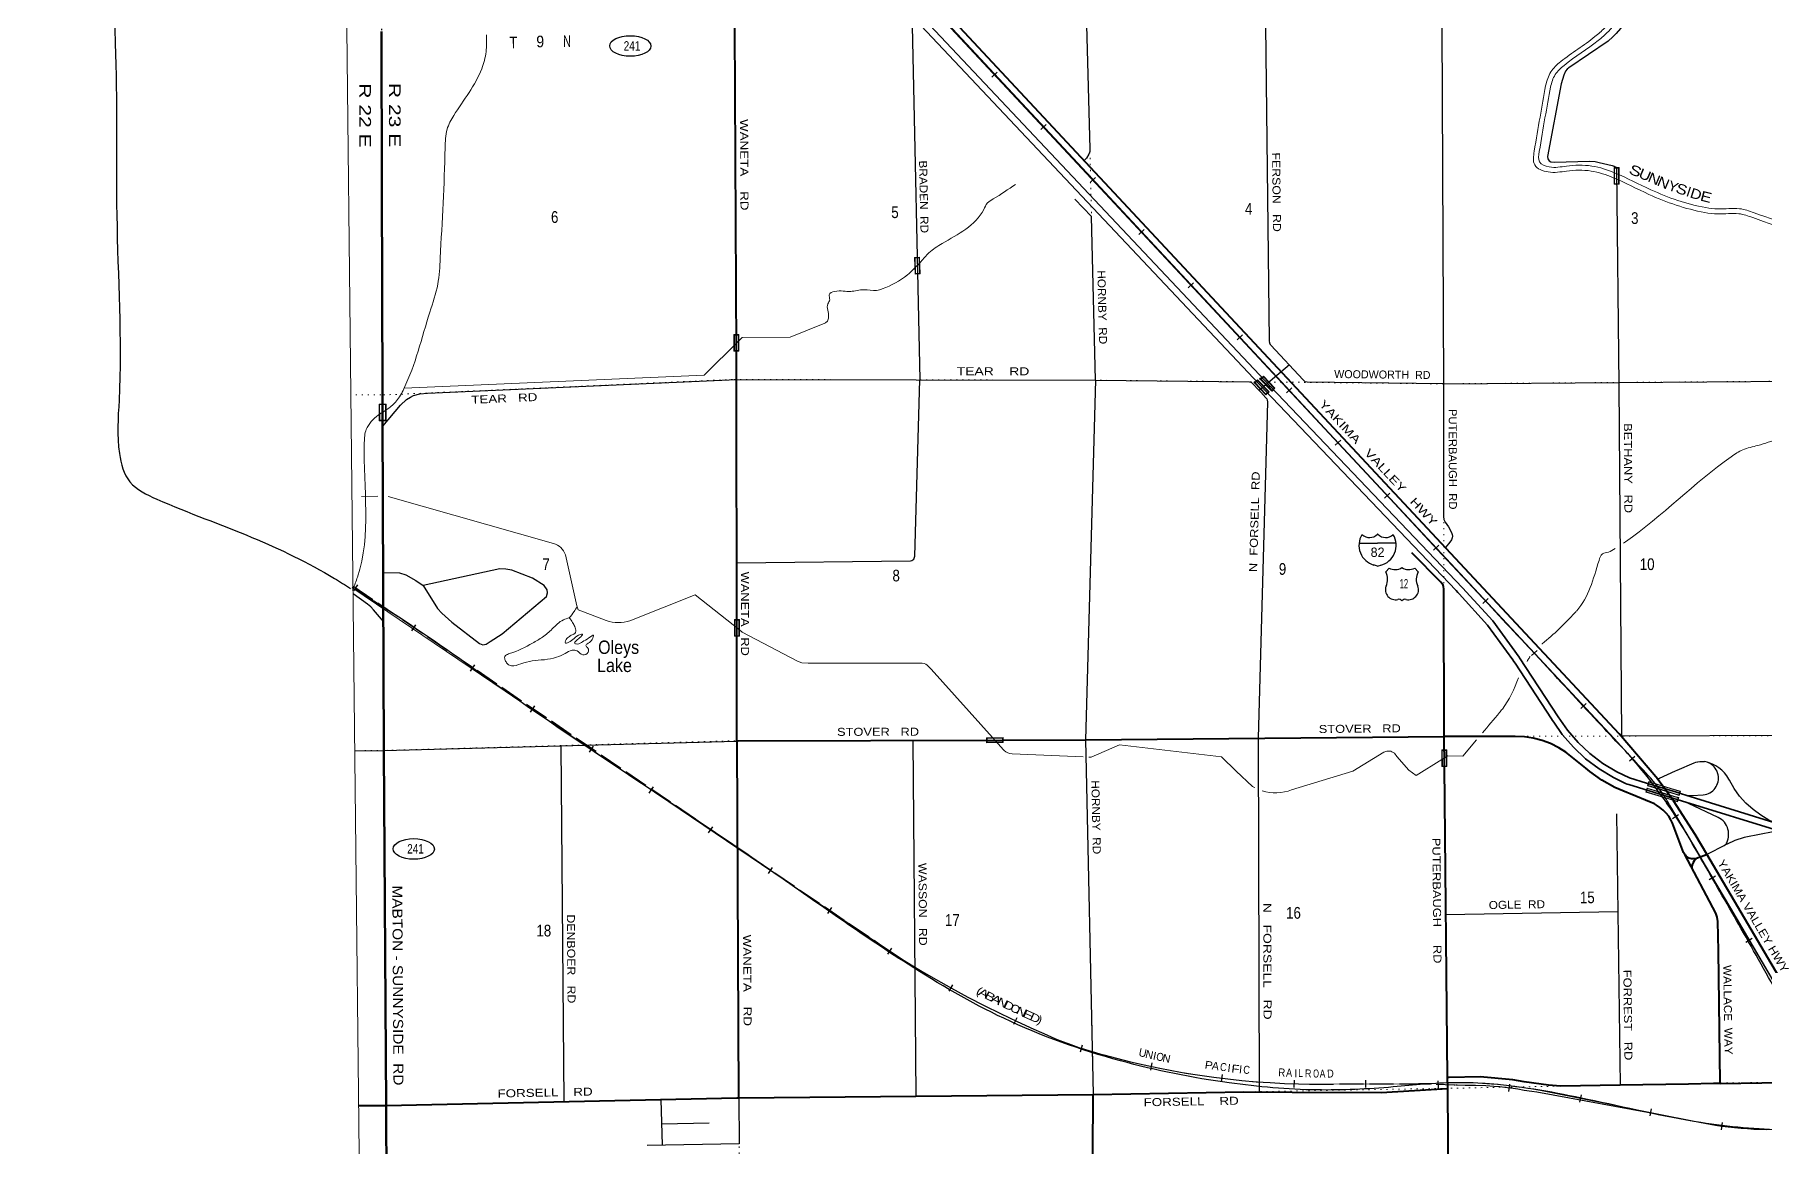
# Model space of a CAD drawing. Header units: feet. Extents: x 245918 to 509309, y -547785 to -360805.
# Drawn here: x 248771 to 274726, y -453948 to -437264 of the extents above; entities that cross this region are included whole.
import ezdxf
from ezdxf.enums import TextEntityAlignment as Align

# ---------------------------------------------------------------- set-up
doc = ezdxf.new("R2010")
doc.units = ezdxf.units.FT
doc.header["$LTSCALE"] = 60
doc.header["$PDMODE"] = 32
doc.header["$PDSIZE"] = 30
doc.linetypes.add('DOTTED', pattern=[1.5, 0.3, -1.2])
doc.linetypes.add('LONG_DASHED', pattern=[7.5, 6, -1.5])
for name, color, linetype, lineweight in [('15', 7, 'Continuous', 25), ('16', 7, 'Continuous', 25), ('17', 7, 'Continuous', 25), ('18', 7, 'Continuous', 35), ('19', 7, 'Continuous', 25), ('23', 7, 'Continuous', 70), ('26', 7, 'Continuous', 40), ('27', 7, 'Continuous', 13), ('29', 7, 'Continuous', 25), ('31', 7, 'Continuous', 13), ('34', 7, 'Continuous', 25), ('39', 7, 'Continuous', 13), ('4', 7, 'Continuous', 13), ('55', 7, 'Continuous', 13), ('59', 7, 'Continuous', 13), ('6', 7, 'DOTTED', 25), ('61', 7, 'Continuous', 13), ('63', 7, 'Continuous', 25), ('7', 7, 'DOTTED', 13)]:
    doc.layers.add(name, color=color, linetype=linetype, lineweight=lineweight)
doc.layers.add('30', color=7, linetype='Continuous')
doc.layers.add('41', color=7, linetype='Continuous')

msp = doc.modelspace()

# ---------------------------------------------------------------- linework, layer by layer
at = {"layer": '15'}
for p, q in [((268907.82, -444755.32), (268910.72, -444752.41)), ((268913.89, -444754.79), (268910.46, -444752.41)), ((268635.11, -444886.79), (268911.52, -444886.79)), ((268911.52, -445232.37), (268847.63, -445214.41)), ((268910.99, -445232.63), (268974.62, -445213.89))]:
    msp.add_line(p, q, dxfattribs=at)
msp.add_lwpolyline([(269186.88, -444886.79), (268910.99, -444886.79), (268911.52, -444886.79)], dxfattribs=at)
for centre, radius, start, end in [((268937.74, -444921.89), 306.13, 148.44434, 254.43375), ((268789.14, -444639.29), 165.66, 227.34202, 315.81182), ((269032.83, -444639.29), 165.66, 224.18853, 312.69398), ((268884.23, -444921.89), 306.13, 283.08087, 31.62482)]:
    msp.add_arc(centre, radius, start, end, dxfattribs=at)
at = {"layer": '16'}
for p, q in [((269032.63, -445320.35), (269083.94, -445261.59)), ((269275.7, -445255.62), (269275.42, -445255.82)), ((269467.79, -445261.5), (269519.18, -445320.35))]:
    msp.add_line(p, q, dxfattribs=at)
for centre, radius, start, end in [((268839.65, -445430.98), 222.05, 332.97043, 29.75871), ((269175.02, -445103.93), 182.07, 239.97227, 303.45418), ((269376.8, -445104.43), 181.52, 236.33975, 300.08743), ((269376.79, -445103.93), 182.07, 236.54582, 236.59441), ((269712.15, -445430.98), 222.05, 150.24129, 207.02957), ((269178.84, -445585.88), 151.42, 159.09177, 283.81923), ((269372.96, -445585.88), 151.42, 256.18077, 20.90823)]:
    msp.add_arc(centre, radius, start, end, dxfattribs=at)
for centre, major_axis, start_param, end_param in [((269234.18, -445784.7), (-19.56, 51.67), 4.95877769, 6.28318531), ((269317.63, -445784.7), (19.56, 51.67), 0, 1.32637542)]:
    msp.add_ellipse(centre, major_axis=major_axis, ratio=0.929097, start_param=start_param, end_param=end_param, dxfattribs=at)
at = {"layer": '17'}
for centre in [(257703.83, -437434.38), (254456.61, -449473.49)]:
    msp.add_ellipse(centre, major_axis=(-309.24, 1), ratio=0.500121, dxfattribs=at)
at = {"layer": '18'}
for p, q in [((274926.94, -449202.45), (273532.39, -448772.27)), ((274852.95, -449074.98), (273535.01, -448668.43))]:
    msp.add_line(p, q, dxfattribs=at)
for points in [[(273535.01, -448668.43), (273469.03, -448648.08), (273444.03, -448637.93), (272941.75, -448485.42), (272686.77, -448406.77), (272496.62, -448315.8), (272288.98, -448190.19), (272095.6, -448043.55), (271918.61, -447877.51), (271759.94, -447693.88), (271621.34, -447494.67), (271039.71, -446606.37), (271033.19, -446596.37), (270636.73, -446054.38), (270185.78, -445556.79), (267305.56, -442539.44), (261615.81, -436503.88), (261578.05, -436467.05), (261343.66, -436264.93), (261089.43, -436088.43), (260818.14, -435939.46), (260532.77, -435819.67), (260427.95, -435788.08)], [(273532.39, -448772.27), (273419.64, -448737.49), (272679.7, -448509.47), (272654.76, -448501.8), (272629.7, -448489.86), (272449.41, -448403.95), (272232.81, -448272.92), (272031.09, -448119.97), (271846.47, -447946.76), (271680.96, -447755.21), (271553.77, -447572.4), (271535.66, -447546.37), (271519.97, -447522.4), (270972.29, -446685.95), (270955.91, -446660.93), (270938.41, -446635.95), (270559.21, -446117.56), (270136.24, -445650.84), (270116.35, -445628.89), (270089.58, -445600.84), (267218.23, -442592.79), (261566.59, -436597.46)]]:
    msp.add_lwpolyline(points, dxfattribs=at)
at = {"layer": '19'}
for points in [[(273111.35, -448427.61), (273140.33, -448414.22), (273377.31, -448304.76), (273405.89, -448290.72), (273659.17, -448184.08), (273684.23, -448173.52), (273709.17, -448167.19), (273712.75, -448166.28), (273745.26, -448161.38), (273778.1, -448159.9), (273803.92, -448161.44), (273810.92, -448161.86)], [(273535.01, -448668.43), (273545.26, -448668.77), (273627.91, -448671.5), (273795.21, -448662.65), (273821.35, -448658.63), (273846.93, -448651.91), (273871.67, -448642.55), (273895.3, -448630.65), (273917.55, -448616.35), (273938.18, -448599.81), (273956.97, -448581.19), (273973.72, -448560.72), (273988.23, -448538.6), (274000.35, -448515.09), (274009.94, -448490.44), (274016.91, -448464.93), (274021.17, -448438.83), (274022.68, -448412.42), (274021.42, -448386), (274017.41, -448359.86), (274010.68, -448334.27), (274001.32, -448309.54), (273989.43, -448285.91), (273975.13, -448263.66), (273958.58, -448243.03), (273939.96, -448224.24), (273919.49, -448207.49), (273897.38, -448192.98), (273873.87, -448180.86), (273853.92, -448173.1), (273810.92, -448161.86)], [(274852.95, -449074.98), (274832.35, -449065.21), (274779.47, -449040.12), (274656.16, -448968.39), (274541.03, -448884.16), (274435.33, -448788.35), (274340.22, -448682.02), (274256.75, -448566.34), (274185.83, -448442.56), (274176.37, -448424.85), (274146.61, -448377.61), (274112.09, -448333.74), (274073.16, -448293.71), (274030.26, -448257.98), (273983.87, -448226.92), (273934.48, -448200.89), (273882.64, -448180.16), (273853.92, -448172.03), (273810.92, -448161.86)], [(274144.85, -449399.31), (274145.2, -449380.56), (274145.87, -449379.38), (274157.68, -449352.33), (274166.6, -449324.2), (274172.53, -449295.29), (274175.4, -449265.91), (274175.19, -449236.4), (274171.89, -449207.08), (274165.55, -449178.25), (274156.23, -449150.25), (274144.03, -449123.38), (274129.09, -449097.93), (274111.57, -449074.18), (274091.67, -449052.39), (274069.59, -449032.8), (274045.59, -449015.63), (274019.93, -449001.06), (273571.69, -448790.71), (273532.39, -448772.27)], [(274144.85, -449399.31), (274155.97, -449394.36), (274275.66, -449341.06), (274411.85, -449296.8), (274434.79, -449290.87), (274842.86, -449213.14), (274891.38, -449206.97), (274926.94, -449202.45)], [(273846.61, -449553.49), (273871.14, -449540.59), (274105.97, -449419.38), (274144.85, -449399.31)]]:
    msp.add_lwpolyline(points, dxfattribs=at)
at = {"layer": '23'}
msp.add_line((254059.29, -455983.74), (254041.95, -453318.59), dxfattribs=at)
msp.add_lwpolyline([(254041.95, -453318.59), (254041.95, -453318.39), (254009.53, -447995.91), (253990.18, -443053.64), (253988.67, -442667.32), (253978.6, -439505.42), (253971.38, -437241.38), (253971.3, -437215.03)], dxfattribs=at)
at = {"layer": '26'}
for p, q in [((269914.2, -448240.48), (269909.73, -447787.37)), ((269960.17, -452898.45), (269914.2, -448240.48)), ((273348.43, -448752.89), (273180.47, -448518.74)), ((259332.42, -453205.36), (264644.19, -453154.63)), ((269984.86, -455729.18), (269961.8, -453062.81)), ((274050.69, -452989.82), (275300.01, -452968.93))]:
    msp.add_line(p, q, dxfattribs=at)
for points in [[(273111.35, -448427.61), (272534.68, -447748.4), (259139.01, -433395.27)], [(259296.62, -442011.53), (259273.41, -437162.7), (259273.29, -437137.7)], [(259302.49, -446286.51), (259298.62, -442430.27), (259296.62, -442011.53)], [(269903.24, -445571.03), (269900.66, -445542.71), (269892.25, -445517.9), (269856.81, -445471.8), (269424.51, -445032.15)], [(263297.91, -447842.52), (264529.56, -447839.72), (269909.73, -447787.37), (269903.24, -445571.03)], [(259304.06, -447855.23), (259304.03, -447826.63), (259302.49, -446286.51)], [(259304.06, -447855.23), (259320.22, -447851.57), (263297.91, -447842.52)], [(259332.42, -453205.36), (259332.34, -453190.38), (259304.17, -447876.63), (259304.06, -447855.23)], [(273846.61, -449553.49), (273821.14, -449567.46), (273817.12, -449569.61), (273750.3, -449598.99), (273680.77, -449621.23), (273669.68, -449622.82), (273652.24, -449623.8), (273634.78, -449622.96), (273617.52, -449620.3), (273600.62, -449615.84), (273584.28, -449609.65), (273568.68, -449601.78), (273553.99, -449592.32), (273540.37, -449581.38), (273527.96, -449569.08), (273516.91, -449555.55), (273507.34, -449540.93), (273499.34, -449525.4), (273334.89, -449086.89), (273309.65, -449036.73), (273276.02, -448983.74), (273237.03, -448934.54), (273193.12, -448889.7), (273144.75, -448849.69), (273092.47, -448814.95), (273061.85, -448798.94), (273036.76, -448785.83), (273011.85, -448775.73), (272699.38, -448649.13), (272674.73, -448639.14), (272649.38, -448628.15), (272469.53, -448550.14), (272275.09, -448440.36), (272093.19, -448310.86), (272032.98, -448261.23), (271735.26, -448023.36), (271627.22, -447955.28), (271505.43, -447894.82), (271377.98, -447847.43), (271246.27, -447813.61), (271111.75, -447793.75), (270975.89, -447788.06), (269909.73, -447787.37)], [(273180.47, -448518.74), (273115.88, -448432.94), (273111.35, -448427.61)], [(273846.61, -449553.49), (273671.05, -449255.5), (273348.43, -448752.89)], [(274021.39, -451002.94), (274014.54, -450560.96), (274004.57, -450496.68), (273983.52, -450436.84), (273518.3, -449554.65)], [(273694.42, -449616.71), (273658.97, -449652.18), (273641.25, -449674.34), (273630.18, -449709.81), (273623.36, -449753.88)], [(275286.96, -451955.66), (275125.9, -451724.89), (273846.61, -449553.49)], [(274050.69, -452989.82), (274050.47, -452975.29), (274021.39, -451002.94)], [(264644.19, -453154.63), (266904.72, -453116), (267628.37, -453120.78), (268966.41, -453123.74), (269961.8, -453062.81), (269960.17, -452898.45)], [(274050.69, -452989.82), (273996.45, -452990.73), (273946.45, -452991.57), (273574.91, -452997.78), (272548.88, -453014.95), (271652.77, -453029.94), (271471.97, -453013.45), (271106.65, -452964.93), (270937.94, -452937.26), (270449.46, -452892.21), (269983.94, -452898.15), (269960.17, -452898.45)], [(264631.28, -455824.3), (264631.32, -455810.43), (264644.19, -453154.63)], [(253630.26, -453322.31), (253851.13, -453320.33), (254039.18, -453318.65), (254041.95, -453318.59)], [(254041.95, -453318.59), (259301.24, -453205.66), (259332.42, -453205.36)]]:
    msp.add_lwpolyline(points, dxfattribs=at)
at = {"layer": '29'}
for p, q in [((261930.45, -437133.13), (262044.45, -442439.76)), ((264619.55, -439991.06), (264372.07, -439732.27)), ((264679.49, -442445.53), (264619.55, -439991.06)), ((267588.22, -442215.11), (267137.59, -442597.13)), ((259299.44, -442433.72), (264678.42, -442445.55)), ((264679.49, -442445.53), (264532.45, -447839.64)), ((264678.42, -442445.55), (266988.05, -442471.26)), ((269897.62, -442499.56), (267853.99, -442475.72)), ((269897.62, -442499.56), (269897.2, -444489.92)), ((267259.17, -442771.73), (267121.71, -447814.5)), ((256662.16, -447926.21), (256705.16, -453261.4)), ((261940.66, -447845.61), (261983.65, -453180.04)), ((264532.45, -447839.64), (264644.19, -453154.63)), ((267121.71, -447814.5), (267132.95, -453117.51)), ((272493.95, -448947.66), (272546.21, -453017.47)), ((269936.06, -450455.48), (272512.76, -450412.59)), ((258185.04, -453914.76), (258169.24, -453229.97)), ((258177.72, -453597.24), (258888.34, -453581.95))]:
    msp.add_line(p, q, dxfattribs=at)
for points in [[(264267, -431720.28), (264547.69, -437122.31), (264596.87, -438976.85), (264595.52, -439016.61)], [(264404.91, -434373.39), (269466.24, -434302.6), (269511.02, -434314.39), (269548.72, -434340.32), (269635.91, -434418.13), (269692.47, -434505.37), (269711.32, -434554.89), (269725.46, -434627.98), (269872.74, -437146.12), (269897.62, -442499.56)], [(273003.02, -436415.08), (272553.66, -437172.35), (272490.25, -437247.51), (272438.41, -437299.38), (272368.67, -437363.33), (271778.68, -437762.79), (271756.19, -437782.73), (271730.27, -437813.38), (271704.34, -437872.33), (271664.6, -438000.64), (271456.96, -439090.13), (271462.8, -439124.34), (271484.01, -439154.99), (271507.57, -439171.49), (271556.58, -439176.56), (272092, -439162.06), (272175.31, -439168.71), (272232.71, -439179.08), (272427.11, -439226.23), (272456.57, -439235.66), (272483.66, -439250.98), (272493.09, -439268.67), (272495.53, -439292.18)], [(267227.39, -437129.93), (267284.71, -441853.42), (267288.38, -441886.25)], [(264595.52, -439016.61), (264579.15, -439056.63), (264544.15, -439116.03), (264512.26, -439151.49)], [(272495.53, -439292.18), (272530.02, -442518.9), (272566.59, -447782.59)], [(267853.99, -442475.72), (267823.87, -442468.63), (267795.52, -442442.04), (267311.29, -441922.56), (267288.38, -441886.25)], [(253990.5, -443136.16), (254256.61, -442820.44), (254348.5, -442735.56), (254407.41, -442697.84), (254454.54, -442676.62), (254548.8, -442650.69), (254664.26, -442638.9), (259299.44, -442433.72)], [(259301.39, -445186.15), (261906.23, -445152.49), (261927.85, -445149.83), (261956.13, -445126.25), (261973.14, -445083.42), (262044.45, -442439.76)], [(266988.05, -442471.26), (267007.53, -442474.85), (267021.36, -442482.37), (267032.34, -442490.8), (267142.19, -442602.49), (267159.7, -442622.88), (267236.99, -442708.86), (267248.5, -442725.7), (267255.15, -442745.2), (267259.17, -442771.73)], [(269897.62, -442499.56), (272532.08, -442480.67), (275164.33, -442459.46), (277829.88, -442428.7)], [(269897.2, -444489.92), (269905.01, -444532.49), (269922.29, -444571.48), (269971.9, -444642.4), (270021.51, -444727.51), (270030.81, -444757.65), (270032.58, -444784.25), (270029.04, -444809.96), (270017.97, -444837.43), (269996.71, -444872.89), (269926.97, -444954.3)], [(254014.15, -445326.19), (254242.58, -445332.55), (254337.9, -445362), (254486.91, -445448.68), (254596.37, -445524.95)], [(254001.96, -446063.02), (253853.65, -445890.13), (253811.23, -445845.33), (253761.98, -445804.28), (253545.8, -445647.82)], [(253571.7, -448001.93), (254007.99, -447997.52), (259304.06, -447855.23)], [(277858.3, -447736.53), (275211.79, -447774.66), (272566.59, -447782.59)], [(259332.42, -453205.36), (259335.93, -453894.23), (257954.8, -453918.87)]]:
    msp.add_lwpolyline(points, dxfattribs=at)
msp.add_lwpolyline([(254596.37, -445524.95), (254812.54, -445867.56), (254875.16, -445937.27), (255028.34, -446072.16), (255440.7, -446394.67), (255492.16, -446411.45), (255544, -446402.02), (255604.16, -446365.04), (255784.45, -446250.15), (256449.75, -445687.46), (256463.38, -445635.49), (256458.67, -445588.34), (256410.86, -445522.06), (256236.74, -445412.81), (255926.12, -445295.98), (255837.9, -445279.14), (255747.03, -445272.41)], close=True, dxfattribs=at)
at = {"layer": '31'}
for p, q in [((272532.36, -439258.02), (272532.36, -439508.02)), ((272532.36, -439508.02), (272457.36, -439508.02)), ((262042.57, -440601.86), (262048.63, -440851.78)), ((262048.63, -440851.78), (261973.65, -440853.6))]:
    msp.add_line(p, q, dxfattribs=at)
for points in [[(272457.36, -439508.02), (272457.36, -439258.02), (272532.36, -439258.02)], [(261973.65, -440853.6), (261967.59, -440603.68), (262042.57, -440601.86)]]:
    msp.add_lwpolyline(points, dxfattribs=at)
for points in [[(272465.36, -439500.02), (272465.36, -439266.02), (272524.36, -439266.02), (272524.36, -439500.02)], [(261975.77, -440611.48), (262034.76, -440610.04), (262040.44, -440843.97), (261981.45, -440845.41)]]:
    msp.add_lwpolyline(points, close=True, dxfattribs=at)
at = {"layer": '34'}
for p, q in [((263125.87, -437903.22), (263206.73, -437827.75)), ((263859.35, -438685.29), (263940.21, -438609.83)), ((264598.28, -439480.86), (264679.14, -439405.39)), ((265331.76, -440262.94), (265412.62, -440187.47)), ((266070.69, -441058.51), (266151.55, -440983.04)), ((266804.17, -441840.59), (266885.03, -441765.12)), ((267543.1, -442636.16), (267623.96, -442560.69)), ((268276.57, -443418.24), (268357.44, -443342.77)), ((269015.5, -444213.81), (269096.37, -444138.34)), ((269748.98, -444995.89), (269829.85, -444920.42)), ((270487.91, -445791.46), (270568.78, -445715.99)), ((271221.39, -446573.54), (271302.26, -446498.07)), ((271960.32, -447369.11), (272041.18, -447293.64)), ((272686.55, -448154.82), (272770.41, -448082.69)), ((273332.26, -449017.26), (273425.31, -448957.45)), ((273885.41, -449932.24), (273980.74, -449876.14)), ((274433.88, -450869.32), (274529.21, -450813.22)), ((270878.06, -453110.98), (270892.53, -453001.33)), ((271946.04, -453269.21), (271967.79, -453160.75)), ((272997.83, -453477.49), (273019.58, -453369.04)), ((274066.33, -453684.83), (274082.68, -453575.43))]:
    msp.add_line(p, q, dxfattribs=at)
at = {"layer": '34', "lineweight": 13}
msp.add_line((267888.25, -453000.45), (269337.19, -452994.22), dxfattribs=at)
for points in [[(255100.08, -429221.54), (255299.55, -429435.27), (272457.92, -447820.04)], [(255221.5, -429356.64), (257599.3, -431883.33), (262536.39, -437179.28), (264414.39, -439191.02), (267402, -442395.93), (269881.61, -445063.89), (270563.92, -445795)], [(253544.54, -445562.6), (261433.6, -450895.84), (261809.44, -451146.15)], [(273580.58, -449308.8), (273808.23, -449695.62), (274199.93, -450361.18), (275016.75, -451749.08)], [(271095.15, -453049.78), (271355.1, -453093.46), (273204.75, -453464.42), (273583.14, -453540.31)], [(273584.72, -453540.63), (273736.75, -453571.12), (273979.66, -453615.14)]]:
    msp.add_lwpolyline(points, dxfattribs=at)
at = {"layer": '34'}
for points in [[(255300.35, -429434.52), (272458.72, -447819.3), (272459.1, -447819.71), (272560.26, -447928.16), (272658.38, -448038.34), (272754.64, -448150.26), (272850.26, -448263.96), (272942.82, -448379.36), (273007.41, -448462.87)], [(273008.97, -448465.84), (273100.39, -448585.18), (273189.82, -448708.31)], [(273190.8, -448709.16), (273208.87, -448734.25), (273261.54, -448809.93), (273292.88, -448855.41), (273375.62, -448978.92), (273455.34, -449102.95), (273533.83, -449228.13), (273669.09, -449455.33), (273643.79, -449414.05), (273809.17, -449695.07), (274200.87, -450360.63), (275017.69, -451748.53)], [(270084.54, -453012.14), (270105.02, -453012.6), (270221.84, -453013.58), (270323.93, -453013.58), (270380.87, -453015.55), (270533.03, -453020.46), (270654.75, -453028.31), (270742.12, -453035.19), (270819.67, -453044.02), (270946.31, -453062.68), (271013.06, -453072.5), (271111.23, -453088.21), (271225.1, -453105.89), (271297.75, -453117.67), (273204.96, -453463.35), (273583.35, -453539.24), (273584.93, -453539.56), (273736.95, -453570.04), (273979.83, -453614.06), (274075.15, -453628.31), (274170.25, -453640.29), (274265.62, -453650.64), (274361.7, -453659.99), (274457.57, -453667.08), (274553.15, -453672.45), (274649.45, -453676.82), (274745.54, -453678.93)]]:
    msp.add_lwpolyline(points, dxfattribs=at)
at = {"layer": '34', "lineweight": 13}
for centre, radius, start, end in [((266294.39, -453635.61), 8474.07, 36.5774, 43.33239), ((266294.39, -453635.61), 8474.07, 34.70781, 36.57741), ((266294.39, -453635.61), 8474.07, 30.701, 34.70781), ((270137.26, -437740.38), 15781.86, 238.15096, 246.60224), ((266007.11, -447754.68), 4954.41, 244.44772, 255.96642), ((268049.01, -440836.08), 12165.43, 254.53799, 269.24286), ((269138.03, -425709.63), 27285.31, 270.41822, 271.98159), ((270186.42, -458740.28), 5762.6, 80.92689, 91.04311), ((274825.02, -448172.13), 5508.26, 261.17182, 269.79182)]:
    msp.add_arc(centre, radius, start, end, dxfattribs=at)
at = {"layer": '34'}
for points in [[(248770.73, -435458.14), (249450.69, -435458.92), (249768.49, -435543.24), (249946.02, -435770.11), (249969.67, -436257.64), (249980.72, -437394.64), (250002.85, -439971.35), (250036.42, -442744.66), (250041.9, -443544.71), (250200.75, -443969.81), (250602.49, -444227.63), (252028.97, -444801.5), (253266.35, -445417.02), (253509.07, -445566.53)], [(277141.56, -453649.17), (276291.78, -453657.88), (275029.32, -453687.85), (273759.08, -453575.53), (272058.93, -453227.97), (270618.85, -452999.48), (270073.37, -452978.3), (269146.08, -453042.19), (267998.06, -453086.82), (266685.8, -452981.1), (265053.99, -452650.8), (263304.08, -452013.13), (261868.69, -451202.99), (259693.12, -449716.31), (257610.85, -448318.72), (255825.51, -447103.88), (254391.66, -446105.22), (253534.79, -445556.53)], [(277177.69, -453652.72), (276801.96, -453581.24), (276512.14, -453486.61), (276195.83, -453358.23), (275947.61, -453224.97), (275818.25, -453138.36), (275569.23, -452780.46), (275312.98, -452324.38), (275003.78, -451800.78), (274399.09, -450731.32), (273831.49, -449741.62), (273290.65, -448809.75), (273145.52, -448584.93), (272858.72, -448251.57), (272316.32, -447676.75), (271448.7, -446742.98), (270562.85, -445795.41)]]:
    msp.add_spline(points, degree=3, dxfattribs=at)
at = {"layer": '39'}
for p, q in [((253674.86, -444186.64), (253920.23, -444185.03)), ((254074.64, -444187.04), (256551.23, -444895.95)), ((270191.49, -448083.33), (270395.91, -447839.06))]:
    msp.add_line(p, q, dxfattribs=at)
for points in [[(259333.25, -441853.5), (259382.01, -441804.77), (260099.32, -441800.27), (260620.08, -441589.85)], [(254312.19, -442563.76), (258811.51, -442367.77), (259333.25, -441853.5)], [(256730, -445061.53), (256903.1, -445829.91), (256922.25, -445889.96), (257003.1, -445916.73), (257343.62, -446050.44)], [(257698.55, -446053.54), (258676.52, -445661.98), (259341.44, -446189.39)], [(259341.44, -446189.39), (259381.69, -446221.32), (260211.25, -446655.7), (260278.07, -446684.73), (260370.55, -446687.13), (262081.99, -446689.25)], [(262177.95, -446736.92), (262214.82, -446775.63), (263134.87, -447803.04)], [(263134.87, -447803.04), (263299.24, -447986.59), (263309.92, -447996.16)], [(264580.05, -448095.09), (264613.38, -448096.44), (265038.14, -447911.86), (266570.55, -448092.37), (266789.34, -448305.94), (267036.41, -448535.81)], [(263429.65, -448048.48), (263430.95, -448048.7), (264495.77, -448091.69)], [(267621, -448586.96), (268539.59, -448305.5), (269004.83, -448023.58), (269008.67, -448021.92)], [(269161.96, -448037.62), (269198.86, -448086.61), (269377.29, -448290.83), (269487.23, -448371.44), (269873.71, -448132.12)], [(269873.71, -448132.12), (269962.3, -448077.27), (270191.49, -448083.33)]]:
    msp.add_lwpolyline(points, dxfattribs=at)
for centre, radius, start, end in [((256490, -445141.35), 252.92, 18.39618, 75.99104), ((257526.2, -445465.91), 612.38, 252.65312, 286.34605), ((262061.06, -446851.78), 163.88, 44.49916, 82.66293), ((263448.33, -447842.58), 206.74, 227.97406, 264.81654), ((269073.73, -448142.86), 137.33, 50.02565, 118.27807), ((267380.32, -447971.49), 660.85, 238.64087, 241.89455), ((267380.32, -447971.49), 660.85, 252.30817, 291.35816)]:
    msp.add_arc(centre, radius, start, end, dxfattribs=at)
for points in [[(270232.46, -431700.41), (270754.27, -432269.64), (270801.89, -432400.13), (270782.48, -432539.83), (270693.93, -432645.13), (269500.15, -433521.48), (269404.47, -433687.8), (269425.19, -433924.18), (269573.31, -434271.68), (269841.8, -434492.92), (270220.46, -434698.27), (270635.09, -434791.81), (271110.62, -434805.87), (271328.4, -434824.99), (271447.49, -434867.14), (272208.4, -435332.93), (272256.91, -435398.48), (272256.05, -435539.64), (272232.54, -435815.68), (272399.33, -436081.82), (272588.39, -436205.54), (272708.76, -436261.47), (272749.33, -436335.49), (272745.15, -436457.7), (272700.57, -436576.24), (272315.3, -437165.79), (272171.16, -437294.29), (271657.01, -437669.29), (271509.64, -437822.2), (271430.55, -438029.71)], [(270332.78, -431698.86), (270819.62, -432229.94), (270878.75, -432391.96), (270853.79, -432571.56), (270745.55, -432700.27), (269557.28, -433572.58), (269481.24, -433704.75), (269498.86, -433905.75), (269635.13, -434225.44), (269883.91, -434430.44), (270247.09, -434627.39), (270644.54, -434717.06), (271115.01, -434730.97), (271344.45, -434751.11), (271479.93, -434799.06), (272260.01, -435276.58), (272332.06, -435373.95), (272331.03, -435543.06), (272309.4, -435797.08), (272454.15, -436028.06), (272624.92, -436139.81), (272762.69, -436203.83), (272824.99, -436317.48), (272819.69, -436472.57), (272767.87, -436610.36), (272372.64, -437215.15), (272218.33, -437352.72), (271706.48, -437726.04), (271574.27, -437863.22), (271503.21, -438049.66)], [(255549.05, -437267.54), (255540.54, -437521.92), (255476.69, -437774.66), (255057.05, -438476.5), (254956.22, -438683.59), (254926.97, -438961.9), (254853.68, -440613.85), (254816.42, -441007.04), (254697.22, -441425.82), (254307.61, -442576.03), (254198.28, -442757.1), (254067.72, -442874.13), (253936.02, -442959.73)], [(271430.55, -438029.71), (271260.23, -439011.52), (271266.55, -439217.7), (271467.34, -439323.65), (271745.07, -439310.15), (272112.06, -439309.56), (272445.68, -439409.41), (272979.83, -439659.36), (273816, -439930.49), (274011.38, -439952.83), (274328.88, -439949.25), (274535.93, -440006.77), (275860.56, -440406.03), (276219.03, -440449.46), (276620.32, -440458.51), (276841.83, -440489.89), (277866.74, -440683.79)], [(271503.21, -438049.66), (271335.43, -439016.83), (271340.18, -439171.75), (271484.19, -439247.74), (271743.19, -439235.15), (272122.98, -439234.54), (272472.47, -439339.14), (273007.4, -439589.45), (273831.99, -439856.83), (274015.23, -439877.78), (274338.69, -439874.13), (274556.79, -439934.73), (275876.01, -440332.35), (276224.4, -440374.56), (276626.45, -440383.63), (276854.1, -440415.88), (277865.96, -440607.82)], [(260620.12, -441591.86), (260659.72, -441558.96), (260678.71, -441496.23), (260667.22, -441301.16), (260694.28, -441240.3), (260686.9, -441163.94), (260770.42, -441114.16), (261009.55, -441114), (261208.04, -441088.38), (261397.15, -441101.18), (261483.14, -441077.53), (261859.19, -440865.62), (262058.68, -440668.87), (262182.92, -440535.85), (262381.39, -440395.49), (263003.39, -439887.39), (263059.91, -439787.76), (263147.23, -439725.84), (263479.44, -439510.34)], [(253936.02, -442959.73), (253924.69, -442967.22), (253817.91, -443065.71), (253743.64, -443183.76), (253714.98, -443381.54), (253611.97, -445398.37), (253545.24, -445578.56)], [(272599.22, -444890.07), (272630.46, -444868.12), (274213.49, -443592.34), (274386.49, -443488.66), (274614.43, -443424.28), (274922.02, -443318.24), (275122.62, -443236.4)], [(271375.72, -446398.68), (271379.42, -446395.76), (271869.58, -445932.23), (271897.17, -445901.56), (272231.48, -445146.86), (272284.01, -445049.32), (272371.97, -445023.62), (272473.1, -444967.59)], [(256787.71, -446009.07), (256861.66, -445914.46), (256905.65, -445840.3)], [(256787.71, -446009.07), (256699.81, -446038.79), (256533.42, -446174.57), (256388.87, -446295.86), (256239.77, -446387.05), (255894.9, -446544.06), (255833.16, -446575.34), (255819.63, -446605.77), (255834.58, -446655.83), (255865.57, -446703.6), (255922.24, -446726.77), (256064.41, -446698.11), (256234.45, -446654.87), (256414.97, -446635.61), (256599.21, -446600.17), (256728.79, -446541.54), (256830.46, -446495.47), (256906.98, -446504.2), (256990.41, -446563.13), (257070.09, -446523.49), (257069.06, -446465.13), (257038.18, -446423.39), (257071.72, -446388.59), (257133, -446331.15), (257152.02, -446270.43), (257084.4, -446309.86), (256986.92, -446365.91), (256907.17, -446401.53), (256868.68, -446384.09), (256882.36, -446361.71), (256943.67, -446306.28), (256984.97, -446255.23), (256958.89, -446257.7), (256863.46, -446315.74), (256772.15, -446379.74), (256732.08, -446386.48), (256733.49, -446352.23), (256776.72, -446297.13), (256834.37, -446261.9), (256872.22, -446243.12), (256885.68, -446208.66), (256870.41, -446140.48), (256839.14, -446076.62), (256787.71, -446009.07)], [(271153.65, -446663.68), (271168.63, -446634.97), (271198.14, -446588.1)], [(270483.65, -447734.2), (270738.57, -447429.58), (270781.84, -447376.49), (271026.24, -446907.95)]]:
    msp.add_spline(points, degree=3, dxfattribs=at)
at = {"layer": '4'}
msp.add_lwpolyline([(252658.03, -364975.08), (284238.76, -364605.82), (315818.96, -364193.12), (347398.55, -363736.98), (378977.49, -363237.41), (410555.7, -362694.39), (442133.15, -362107.94), (473709.75, -361478.06), (505285.47, -360804.74), (509308.75, -543581.54), (477481.62, -544260.21), (445653.59, -544895.11), (413824.71, -545486.24), (381995.06, -546033.57), (350164.67, -546537.12), (318333.63, -546996.89), (286501.99, -547412.88), (254669.8, -547785.08)], close=True, dxfattribs=at)
msp.add_lwpolyline([(252658.03, -364975.08), (284238.76, -364605.82), (315818.96, -364193.12), (347398.55, -363736.98), (378977.49, -363237.41), (410555.7, -362694.39), (442133.15, -362107.94), (473709.75, -361478.06), (505285.47, -360804.74), (509308.75, -543581.54), (477481.62, -544260.21), (445653.59, -544895.11), (413824.71, -545486.24), (381995.06, -546033.57), (350164.67, -546537.12), (318333.63, -546996.89), (286501.99, -547412.88), (254669.8, -547785.08)], close=True, dxfattribs=at)
at = {"layer": '55'}
for p, q in [((272959.34, -448525.57), (272978.59, -448462.4)), ((272969.32, -448520.25), (272983.89, -448472.44)), ((272932.11, -448622.4), (272951.23, -448559.63)), ((272942.09, -448617.08), (272956.53, -448569.66)), ((273427.94, -448704.3), (273408.71, -448767.44)), ((273454.45, -448608.61), (273435.13, -448672.02))]:
    msp.add_line(p, q, dxfattribs=at)
for points in [[(267112.21, -442437.98), (267283.94, -442619.67), (267236.7, -442664.32), (267064.98, -442482.63)], [(267076.28, -442482.94), (267111.89, -442449.29), (267272.62, -442619.35), (267237.01, -442653)], [(267199.3, -442383.98), (267371.03, -442565.67), (267323.79, -442610.32), (267152.07, -442428.63)], [(267163.37, -442428.94), (267324.1, -442599), (267359.71, -442565.35), (267198.98, -442395.29)]]:
    msp.add_lwpolyline(points, close=True, dxfattribs=at)
for points in [[(272978.59, -448462.4), (273104.26, -448501.67), (273313.64, -448564.71), (273454.45, -448608.61)], [(272983.89, -448472.44), (273101.91, -448509.32), (273311.3, -448572.36), (273444.47, -448613.88), (273429.82, -448661.97)], [(272932.11, -448622.4), (273069.22, -448664.25), (273271.76, -448723.97), (273408.71, -448767.44)], [(273403.41, -448757.36), (273274.1, -448716.32), (273071.52, -448656.59), (272942.09, -448617.08)], [(272951.29, -448559.73), (273072.64, -448596.23), (273223.9, -448642.68), (273370.04, -448686.64), (273427.94, -448704.3)], [(272956.53, -448569.66), (273070.31, -448603.88), (273221.57, -448650.33), (273367.72, -448694.3), (273417.95, -448709.61), (273403.41, -448757.36)], [(272959.34, -448525.57), (273125.63, -448576.32), (273373.46, -448652.63), (273435.13, -448672.02)], [(273429.82, -448661.97), (273375.84, -448644.99), (273127.97, -448568.67), (272969.32, -448520.25)]]:
    msp.add_lwpolyline(points, dxfattribs=at)
msp.add_ellipse((265794.6, -443940.81), major_axis=(913.3, -1822.6), ratio=0.999932, start_param=1.81630976, end_param=1.93887352, dxfattribs=at)
for p in [(267068.61, -442479.2), (267155.7, -442425.2)]:
    msp.add_point(p, dxfattribs=at)
at = {"layer": '59'}
for points in [[(254041.63, -442803.47), (254042.61, -443053.46), (253937.61, -443053.87), (253936.63, -442803.88)], [(254033.66, -442811.49), (253944.65, -442811.84), (253945.57, -443045.84), (254034.58, -443045.49)]]:
    msp.add_lwpolyline(points, close=True, dxfattribs=at)
at = {"layer": '6'}
for points in [[(253951.07, -435917.42), (253974.61, -437338.96), (253991.21, -442698.52), (253991.53, -442801.33)], [(253992.33, -443054.91), (254007.88, -447983.92), (254062.03, -456404.13), (254062.09, -456408.9)]]:
    msp.add_lwpolyline(points, dxfattribs=at)
at = {"layer": '61'}
for p, q in [((259333.19, -441760.36), (259333.19, -442010.36)), ((259333.19, -442010.36), (259258.19, -442010.36)), ((259339.23, -446033.85), (259340.19, -446283.85)), ((259340.19, -446283.85), (259265.19, -446284.13)), ((263046.02, -447805.47), (263296.02, -447804.87)), ((263296.02, -447804.87), (263296.2, -447879.87)), ((269948.44, -447988.59), (269950.57, -448238.58)), ((269950.57, -448238.58), (269875.58, -448239.22))]:
    msp.add_line(p, q, dxfattribs=at)
for points in [[(259258.19, -442010.36), (259258.19, -441760.36), (259333.19, -441760.36)], [(259265.19, -446284.13), (259264.23, -446034.13), (259339.23, -446033.85)], [(259272.25, -446042.09), (259331.26, -446041.87), (259272.25, -446042.09)], [(263296.2, -447879.87), (263046.21, -447880.47), (263046.02, -447805.47)], [(269875.58, -448239.22), (269873.45, -447989.23), (269948.44, -447988.59)]]:
    msp.add_lwpolyline(points, dxfattribs=at)
for points in [[(259266.19, -442002.36), (259266.19, -441768.36), (259325.19, -441768.36), (259325.19, -442002.36)], [(259273.15, -446276.1), (259272.25, -446042.09), (259331.26, -446041.87), (259332.16, -446275.88)], [(263054.18, -447872.45), (263054.03, -447813.44), (263288.04, -447812.88), (263288.18, -447871.89)], [(269883.5, -448231.15), (269881.51, -447997.15), (269940.51, -447996.65), (269942.5, -448230.65)]]:
    msp.add_lwpolyline(points, close=True, dxfattribs=at)
at = {"layer": '63'}
for p, q in [((253557.84, -445604.84), (253619.79, -445513.2)), ((254425.33, -446204.06), (254487.28, -446112.42)), ((255309.18, -446806.33), (255371.13, -446714.69)), ((256209.2, -447420.51), (256271.15, -447328.88)), ((257091.09, -448024.75), (257153.04, -447933.12)), ((257989.15, -448635.02), (258051.1, -448543.39)), ((258878.89, -449233.36), (258940.84, -449141.72)), ((259776.96, -449843.63), (259838.9, -449751.99)), ((260666.69, -450441.97), (260728.64, -450350.33)), ((261565.84, -451051.32), (261627.15, -450959.26)), ((262488.33, -451605.27), (262542.32, -451508.74)), ((263457.69, -452101.54), (263505.51, -452001.8)), ((264453.82, -452515.66), (264487.97, -452410.45)), ((265509.85, -452790.37), (265532.68, -452682.14)), ((266572.2, -452964.8), (266585.54, -452854.99)), ((267658.67, -453051.12), (267662.94, -452940.59)), ((268733.19, -453050.32), (268732.72, -452939.71)), ((269822.63, -453061.61), (269818.75, -452951.07))]:
    msp.add_line(p, q, dxfattribs=at)
at = {"layer": '63', "linetype": 'LONG_DASHED'}
msp.add_lwpolyline([(253544.5, -445529.69), (261434.21, -450894.93), (261810.03, -451145.23), (262045.43, -451289.61), (262282.84, -451427.8), (262522.75, -451561.97), (262765.66, -451694.29), (263010.56, -451820.41), (263256.63, -451941.7), (263505.69, -452061.12), (263756.74, -452174.35), (263870.55, -452223.51), (263948.99, -452260.46), (264027.81, -452295.41), (264107.28, -452329.01), (264187.62, -452361.93), (264268.37, -452392.84), (264349.31, -452422.21), (264431.14, -452450.89), (264513.36, -452477.58), (264595.78, -452502.71), (264679.28, -452526.71), (264762.53, -452548.95), (264805.98, -452560.16), (264997.64, -452611.1), (265204.29, -452663.61), (265411.25, -452711.1), (265618.16, -452754.76), (265826.96, -452796.45), (266036.06, -452833.15), (266245.09, -452866), (266456.39, -452895.73), (266666.46, -452921.25), (266877.27, -452944.45), (267089.55, -452963.02), (267300.6, -452977.37), (267512.75, -452988.24), (267724.48, -452996.42), (267888.25, -452999.35), (269337.18, -452993.13), (269924.39, -453004.74), (270060.84, -453011.61), (270074.43, -453011.91)], dxfattribs=at)
at = {"layer": '7'}
msp.add_line((253965.26, -442667.09), (253512.95, -442662.7), dxfattribs=at)
for points in [[(264630.08, -456285.23), (264644.27, -453122.87), (264531.83, -447810.1), (264680.08, -442459.15), (264552.32, -437209.29), (264267.87, -431737.11), (264279.97, -428245.82)], [(269711.19, -434406.59), (269875.44, -437202.71), (269900.03, -442501.86), (269909.74, -447791.28), (269911.78, -447987.87)], [(259205.49, -435825.86), (259273.25, -437128.44), (259295.41, -441759.6)], [(259296.62, -442011.94), (259298.62, -442430.27), (259302.23, -446033.43)], [(267288.34, -442472.55), (264678.42, -442445.55), (259236.15, -442434.35), (253988.67, -442667.32), (253965.26, -442667.09)], [(278890.25, -442414.88), (275155.59, -442459.15), (269897.62, -442499.56), (267288.6, -442472.56)], [(259302.49, -446285.54), (259304.06, -447855.23), (259332.47, -453215.38), (259355.43, -456345.19)], [(281440.78, -447680.03), (280574.89, -447698.06), (275219.64, -447773.94), (269909.73, -447787.37), (264529.56, -447839.72), (263297.91, -447842.52)], [(263044.33, -447843.1), (259274.85, -447851.68), (254009.53, -447995.91), (253571.7, -448001.93)], [(269914.39, -448239.49), (269964, -453021.09), (269989.11, -456223.08)], [(280641.81, -452899.1), (273948.21, -452984.2), (273573.42, -452991.59)], [(272549.03, -453011.79), (269961.8, -453062.81), (264642.02, -453154.89), (259301.24, -453205.66), (254039.18, -453318.65), (253630.26, -453322.31)]]:
    msp.add_lwpolyline(points, dxfattribs=at)

# ---------------------------------------------------------------- texts
at = {"layer": '15'}
msp.add_text('82', height=140, dxfattribs=at).set_placement((268910.63, -445094.9), align=Align.CENTER)
at = {"layer": '16', "width": 0.6}
msp.add_text('12', height=140, dxfattribs=at).set_placement((269305.6, -445566.13), align=Align.CENTER)
at = {"layer": '17', "width": 0.8}
for p in [(257729.88, -437502.69), (254482.66, -449541.8)]:
    msp.add_text('241', height=140, dxfattribs=at).set_placement(p, align=Align.CENTER)
at = {"layer": '17', "width": 1.15}
msp.add_text('MABTON - SUNNYSIDE  RD', height=150, rotation=270.349, dxfattribs=at).set_placement((254134.37, -450020.62))
at = {"layer": '27'}
for s, rotation, width, p in [('WANETA    RD', 270.274, 1.25, (259350.53, -438530.28)), ('YAKIMA   VALLEY   HWY', 313.024, 1.35, (268023.71, -442812.41)), ('WANETA   RD', 270.057, 1.2, (259363.9, -445315.74)), ('STOVER   RD', 0.13, 1.2, (260804.44, -447778.2)), ('STOVER   RD', 0.557, 1.2, (268028.76, -447735.67)), ('PUTERBAUGH     RD', 270.566, 1.2, (269731.57, -449307.71)), ('YAKIMA VALLEY HWY', 300.505, 1.15, (274001.77, -449678.95)), ('WANETA    RD', 270.304, 1.25, (259395.86, -450758.31)), ('WALLACE  WAY', 270.845, 1.1, (274094.51, -451214.09)), ('FORSELL    RD', 1.23, 1.25, (255714.04, -453201.22)), ('FORSELL    RD', 0.979, 1.25, (265402.73, -453332.07))]:
    msp.add_text(s, height=120, rotation=rotation, dxfattribs=dict(at, width=width)).set_placement(p)
at = {"layer": '30'}
for s, rotation, width, p in [('BRADEN  RD', 271.231, 1.1, (262034, -439152.63)), ('FERSON   RD', 270.695, 1.15, (267328.37, -439031.99)), ('HORNBY  RD', 271.394, 1.1, (264708.24, -440799.51)), ('TEAR    RD', 359.874, 1.3, (262598.4, -442370.28)), ('TEAR   RD', 2.535, 1.25, (255321.53, -442799.99)), ('PUTERBAUGH  RD', 270.105, 1.05, (269977.51, -442876.41)), ('BETHANY   RD', 270.398, 1.2, (272603.99, -443090.18)), ('N  FORSELL  RD', 88.439, 1.2, (267103.55, -445324.02)), ('HORNBY  RD', 271.212, 1.1, (264617.94, -448445.73)), ('WASSON   RD', 270.462, 1.15, (262025.47, -449683.33)), ('N   FORSELL   RD', 270.121, 1.3, (267196.94, -450282.28)), ('OGLE  RD', 0.954, 1.1, (270579.17, -450374.77)), ('DENBOER   RD', 270.462, 1.15, (256752.55, -450456)), ('FORREST   RD', 270.736, 1.2, (272595.98, -451285.42))]:
    msp.add_text(s, height=120, rotation=rotation, dxfattribs=dict(at, width=width)).set_placement(p)
msp.add_text('WOODWORTH  RD', height=120, rotation=359.407, dxfattribs=at).set_placement((268259.39, -442412.6))
at = {"layer": '41'}
for s, rotation, width, p in [('S', 337.77, 1.35, (272749.75, -439375.84)), ('U', 336.826, 1.2, (272891.23, -439435.42)), ('N', 336.974, 1.2, (273030.31, -439494.71)), ('N', 337.022, 1.2, (273169.07, -439553.62)), ('Y', 340.659, 1.1, (273319.72, -439612.51)), ('S', 341.582, 1.25, (273447.86, -439654.19)), ('D', 342.414, 1.15, (273663.81, -439726.49)), ('E', 345.481, 1.25, (273819.44, -439769.31))]:
    msp.add_text(s, height=150, rotation=rotation, dxfattribs=dict(at, width=width)).set_placement(p, align=Align.CENTER)
msp.add_text('I', height=150, rotation=341.582, dxfattribs=at).set_placement((273554.55, -439689.73), align=Align.CENTER)
at = {"layer": '41', "width": 0.9}
for s, p in [('Oleys', (257221.16, -446549.24)), ('Lake', (257206.07, -446820.75))]:
    msp.add_text(s, height=200, dxfattribs=at).set_placement(p)
at = {"layer": '6'}
for s, rotation, width, p in [('T', 0.869, 0.85, (255892.01, -437470.66)), ('9', 0.869, 0.9, (256295.89, -437455.67)), ('N', 0.869, 0.7, (256697.03, -437449.5)), ('R 22 E', 270.183, 1.35, (253638.66, -437994.14)), ('R 23 E', 270.183, 1.35, (254083.27, -437988.04))]:
    msp.add_text(s, height=175, rotation=rotation, dxfattribs=dict(at, width=width)).set_placement(p)
at = {"layer": '63'}
for s, rotation, width, p in [('(', 332.752, 1.2, (262909.21, -451655.74)), ('A', 332.752, 1.4, (262977.68, -451691)), ('B', 332.752, 1.5, (263073.02, -451740.1)), ('A', 333.761, 1.35, (263167.45, -451786.25)), ('N', 333.761, 1.3, (263259.82, -451831.79)), ('D', 334.383, 1.3, (263357.6, -451879.2)), ('O', 334.383, 1.15, (263453.03, -451924.97)), ('N', 334.383, 1.3, (263545.89, -451969.5)), ('E', 335.723, 1.5, (263646.4, -452014.88)), ('D', 335.723, 1.3, (263751.49, -452062.28)), (')', 336.638, 1.1, (263823.67, -452094.33)), ('O', 348.242, 0.9, (265637.8, -452650.31)), ('P', 351.208, 1.1, (266370.78, -452774.62)), ('C', 352.546, 0.85, (266590.97, -452802.37)), ('F', 353.568, 1.2, (266771.65, -452829.4)), ('C', 354.672, 0.85, (266940.95, -452844.57)), ('R', 357.147, 0.9, (267471.21, -452884.92)), ('A', 357.5, 0.85, (267582.33, -452887.7)), ('L', 358.842, 0.8, (267755.45, -452892.87)), ('R', 359.566, 0.85, (267869.5, -452900)), ('O', 359.929, 0.7, (267988.03, -452900.16)), ('A', 0.289, 0.8, (268085.39, -452902.92)), ('D', 1.201, 0.85, (268204.43, -452900.74))]:
    msp.add_text(s, height=120, rotation=rotation, dxfattribs=dict(at, width=width)).set_placement(p, align=Align.CENTER)
for s, rotation, p in [('U', 347.707, (265376.11, -452588.69)), ('N', 347.628, (265475.88, -452615.09)), ('I', 347.822, (265556.09, -452634.61)), ('N', 349.021, (265734.85, -452672.27)), ('A', 351.727, (266471.03, -452786.46)), ('I', 353.216, (266677.12, -452816.73)), ('I', 354.425, (266850.99, -452838.2)), ('I', 0.597, (267684.91, -452895.49))]:
    msp.add_text(s, height=120, rotation=rotation, dxfattribs=at).set_placement(p, align=Align.CENTER)
at = {"layer": '7', "width": 0.85}
for s, p in [('6', (256514.91, -440086.89)), ('5', (261617.98, -440014.92)), ('4', (266921.73, -439964.63)), ('3', (272712.41, -440102.51)), ('7', (256385.85, -445292.4)), ('10', (272842.74, -445291.82)), ('8', (261635.6, -445462.6)), ('9', (267429.84, -445363.1)), ('15', (271944.65, -450287.34)), ('17', (262423.01, -450626.36)), ('16', (267538.85, -450519.35)), ('18', (256296.18, -450785.85))]:
    msp.add_text(s, height=175.5, dxfattribs=at).set_placement(p)

doc.saveas('drawing.dxf')
